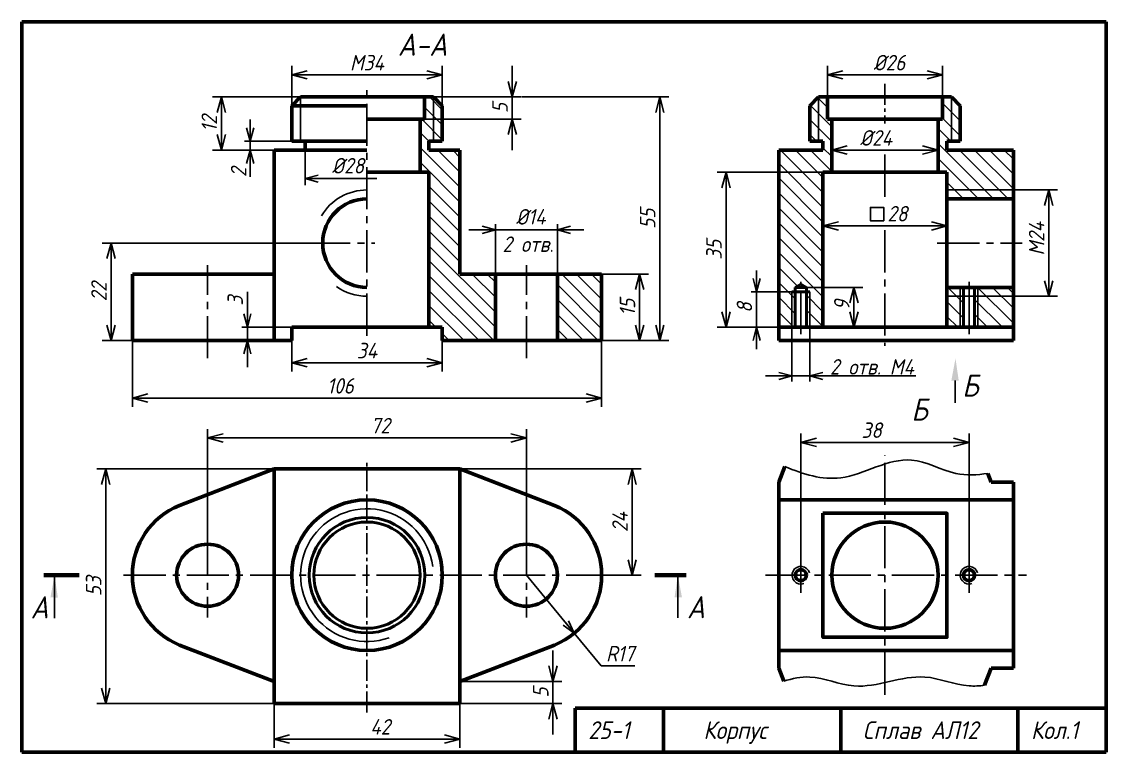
# Model space of a CAD drawing. Header units: millimetres. Extents: x -255 to 513, y 132 to 472.
# Drawn here: x -255 to -10, y 307 to 472 of the extents above; entities that cross this region are included whole.
import ezdxf

# ---------------------------------------------------------------- set-up
doc = ezdxf.new("R2010")
doc.units = ezdxf.units.MM
doc.header["$LTSCALE"] = 0.5
doc.linetypes.add('CENTER2', pattern=[28.575, 19.05, -3.175, 3.175, -3.175])
doc.linetypes.add('осевая2', pattern=[28.575, 19.05, -3.175, 3.175, -3.175])
doc.layers.get('Defpoints').update_dxf_attribs({"color": 5})
doc.styles.get("Standard").update_dxf_attribs({"font": 'isocpeui.ttf', "width": 0.9})
doc.dimstyles.new('Standart 1', dxfattribs={"dimtxt": 3.5, "dimasz": 3.5, "dimexe": 2, "dimexo": 0, "dimgap": 1, "dimtad": 1, "dimtoh": 1, "dimdec": 0, "dimtxsty": 'Standard', "dimblk": 'OPEN30', "dimcen": 2.5, "dimadec": 0, "dimazin": 0, "dimtfac": 1, "dimtdec": 0, "dimtmove": 0, "dimatfit": 3, "dimldrblk": 'DOTSMALL', "dimfxl": 0, "dimarcsym": 0})
pattern_1 = [(135, (11, -22), (-1.683798, -1.683798), [])]

# ---------------------------------------------------------------- blocks, each defined once
blk = doc.blocks.new('_Open30')
at = {"color": 0, "linetype": 'ByBlock', "lineweight": -2}
for p, q in [((-1, 0.268), (0, 0)), ((0, 0), (-1, -0.268)), ((0, 0), (-1, 0))]:
    blk.add_line(p, q, dxfattribs=at)
blk = doc.blocks.new('*D25')
at = {"color": 0, "lineweight": -2}
for p, q in [((-190.29, 422), (-236.8, 422)), ((-234.8, 418.5), (-234.8, 403.5)), ((-230, 400), (-236.8, 400))]:
    blk.add_line(p, q, dxfattribs=at)
at = {"layer": 'Defpoints', "color": 0}
for p in [(-190.29, 422), (-234.8, 400), (-230, 400)]:
    blk.add_point(p, dxfattribs=at)
at = {"color": 0, "lineweight": -2, "xscale": 3.5, "yscale": 3.5, "zscale": 3.5}
for p, rotation in [((-234.8, 422), 90), ((-234.8, 400), 270)]:
    blk.add_blockref('_Open30', p, dxfattribs=dict(at, rotation=rotation))
at = {"color": 0, "lineweight": -3, "insert": (-237.55, 411), "char_height": 3.5, "attachment_point": 5, "rotation": 90}
blk.add_mtext('22', dxfattribs=at)
blk = doc.blocks.new('_DotSmall')
at = {"color": 0, "linetype": 'ByBlock', "const_width": 0.5}
blk.add_lwpolyline([(-0.0625, 0, 1), (0.0625, 0, 1)], format="xyb", close=True, dxfattribs=at)
blk = doc.blocks.new('*D26')
at = {"color": 0, "lineweight": -2}
for p, q in [((-135, 326.5), (-135, 330)), ((-156, 323), (-133, 323)), ((-135, 318), (-135, 323)), ((-156, 318), (-133, 318)), ((-135, 314.5), (-135, 311))]:
    blk.add_line(p, q, dxfattribs=at)
at = {"layer": 'Defpoints', "color": 0}
for p in [(-156, 323), (-135, 323), (-156, 318)]:
    blk.add_point(p, dxfattribs=at)
at = {"color": 0, "lineweight": -2, "xscale": 3.5, "yscale": 3.5, "zscale": 3.5}
for p, rotation in [((-135, 323), 270), ((-135, 318), 90)]:
    blk.add_blockref('_Open30', p, dxfattribs=dict(at, rotation=rotation))
at = {"color": 0, "lineweight": -3, "insert": (-137.75, 320.5), "char_height": 3.5, "attachment_point": 5, "rotation": 90}
blk.add_mtext('5', dxfattribs=at)
blk = doc.blocks.new('*D27')
at = {"color": 0, "lineweight": -2}
for p, q in [((-198, 371), (-238, 371)), ((-236, 367.5), (-236, 321.5)), ((-198, 318), (-238, 318))]:
    blk.add_line(p, q, dxfattribs=at)
at = {"layer": 'Defpoints', "color": 0}
for p in [(-198, 371), (-236, 318), (-198, 318)]:
    blk.add_point(p, dxfattribs=at)
at = {"color": 0, "lineweight": -2, "xscale": 3.5, "yscale": 3.5, "zscale": 3.5}
for p, rotation in [((-236, 371), 90), ((-236, 318), 270)]:
    blk.add_blockref('_Open30', p, dxfattribs=dict(at, rotation=rotation))
at = {"color": 0, "lineweight": -3, "insert": (-238.75, 344.5), "char_height": 3.5, "attachment_point": 5, "rotation": 90}
blk.add_mtext('53', dxfattribs=at)
blk = doc.blocks.new('*D28')
at = {"color": 0, "lineweight": -2}
for p, q in [((-74, 438), (-97.88, 438)), ((-95.88, 434.5), (-95.88, 406.5)), ((-84, 403), (-97.88, 403))]:
    blk.add_line(p, q, dxfattribs=at)
at = {"layer": 'Defpoints', "color": 0}
for p in [(-74, 438), (-95.88, 403), (-84, 403)]:
    blk.add_point(p, dxfattribs=at)
at = {"color": 0, "lineweight": -2, "xscale": 3.5, "yscale": 3.5, "zscale": 3.5}
for p, rotation in [((-95.88, 438), 90), ((-95.88, 403), 270)]:
    blk.add_blockref('_Open30', p, dxfattribs=dict(at, rotation=rotation))
at = {"color": 0, "lineweight": -3, "insert": (-98.63, 420.5), "char_height": 3.5, "attachment_point": 5, "rotation": 90}
blk.add_mtext('35', dxfattribs=at)
blk = doc.blocks.new('*D29')
at = {"color": 0, "lineweight": -2}
for p, q in [((-74, 427.21), (-74, 423.89)), ((-46, 427.63), (-46, 423.89)), ((-49.5, 425.89), (-70.5, 425.89))]:
    blk.add_line(p, q, dxfattribs=at)
at = {"layer": 'Defpoints', "color": 0}
for p in [(-74, 427.21), (-46, 427.63), (-74, 425.89)]:
    blk.add_point(p, dxfattribs=at)
at = {"color": 0, "lineweight": -2, "xscale": 3.5, "yscale": 3.5, "zscale": 3.5, "rotation": 180}
blk.add_blockref('_Open30', (-74, 425.89), dxfattribs=at)
at = {"color": 0, "lineweight": -2, "xscale": 3.5, "yscale": 3.5, "zscale": 3.5}
blk.add_blockref('_Open30', (-46, 425.89), dxfattribs=at)
at = {"color": 0, "lineweight": -3, "insert": (-57.18, 428.64), "char_height": 3.5, "attachment_point": 5}
blk.add_mtext('28', dxfattribs=at)
blk = doc.blocks.new('*D30')
at = {"color": 0, "lineweight": -2}
for p, q in [((-72, 443), (-72, 445)), ((-51.5, 443), (-68.5, 443)), ((-48, 443), (-48, 441))]:
    blk.add_line(p, q, dxfattribs=at)
at = {"layer": 'Defpoints', "color": 0}
for p in [(-72, 443), (-72, 443), (-48, 443)]:
    blk.add_point(p, dxfattribs=at)
at = {"color": 0, "lineweight": -2, "xscale": 3.5, "yscale": 3.5, "zscale": 3.5, "rotation": 180}
blk.add_blockref('_Open30', (-72, 443), dxfattribs=at)
at = {"color": 0, "lineweight": -2, "xscale": 3.5, "yscale": 3.5, "zscale": 3.5}
blk.add_blockref('_Open30', (-48, 443), dxfattribs=at)
at = {"color": 0, "lineweight": -3, "insert": (-62, 445.75), "char_height": 3.5, "attachment_point": 5}
blk.add_mtext('%%c24', dxfattribs=at)
blk = doc.blocks.new('*D31')
at = {"color": 0, "lineweight": -2}
for p, q in [((-142, 455), (-108.85, 455)), ((-110.85, 451.5), (-110.85, 403.5)), ((-123, 400), (-108.85, 400))]:
    blk.add_line(p, q, dxfattribs=at)
at = {"layer": 'Defpoints', "color": 0}
for p in [(-142, 455), (-123, 400), (-110.85, 400)]:
    blk.add_point(p, dxfattribs=at)
at = {"color": 0, "lineweight": -2, "xscale": 3.5, "yscale": 3.5, "zscale": 3.5}
for p, rotation in [((-110.85, 455), 90), ((-110.85, 400), 270)]:
    blk.add_blockref('_Open30', p, dxfattribs=dict(at, rotation=rotation))
at = {"color": 0, "lineweight": -3, "insert": (-113.6, 427.5), "char_height": 3.5, "attachment_point": 5, "rotation": 90}
blk.add_mtext('55', dxfattribs=at)
blk = doc.blocks.new('*D32')
at = {"color": 0, "lineweight": -2}
for p, q in [((-144.19, 458.5), (-144.19, 462)), ((-162, 455), (-142.19, 455)), ((-144.19, 455), (-144.19, 450)), ((-164, 450), (-142.19, 450)), ((-144.19, 446.5), (-144.19, 443))]:
    blk.add_line(p, q, dxfattribs=at)
at = {"layer": 'Defpoints', "color": 0}
for p in [(-162, 455), (-164, 450), (-144.19, 450)]:
    blk.add_point(p, dxfattribs=at)
at = {"color": 0, "lineweight": -2, "xscale": 3.5, "yscale": 3.5, "zscale": 3.5}
for p, rotation in [((-144.19, 455), 270), ((-144.19, 450), 90)]:
    blk.add_blockref('_Open30', p, dxfattribs=dict(at, rotation=rotation))
at = {"color": 0, "lineweight": -3, "insert": (-146.94, 452.5), "char_height": 3.5, "attachment_point": 5, "rotation": 90}
blk.add_mtext('5', dxfattribs=at)
blk = doc.blocks.new('*D33')
at = {"color": 0, "lineweight": -2}
for p, q in [((-192, 455), (-211.88, 455)), ((-209.88, 451.5), (-209.88, 446.5)), ((-204.13, 443), (-211.88, 443))]:
    blk.add_line(p, q, dxfattribs=at)
at = {"layer": 'Defpoints', "color": 0}
for p in [(-192, 455), (-209.88, 443), (-204.13, 443)]:
    blk.add_point(p, dxfattribs=at)
at = {"color": 0, "lineweight": -2, "xscale": 3.5, "yscale": 3.5, "zscale": 3.5}
for p, rotation in [((-209.88, 455), 90), ((-209.88, 443), 270)]:
    blk.add_blockref('_Open30', p, dxfattribs=dict(at, rotation=rotation))
at = {"color": 0, "lineweight": -3, "insert": (-212.63, 449), "char_height": 3.5, "attachment_point": 5, "rotation": 90}
blk.add_mtext('12', dxfattribs=at)
blk = doc.blocks.new('*D34')
at = {"color": 0, "lineweight": -2}
for p, q in [((-194, 400), (-194, 392.97)), ((-160, 400), (-160, 392.97)), ((-190.5, 394.97), (-163.5, 394.97))]:
    blk.add_line(p, q, dxfattribs=at)
at = {"layer": 'Defpoints', "color": 0}
for p in [(-194, 400), (-160, 400), (-160, 394.97)]:
    blk.add_point(p, dxfattribs=at)
at = {"color": 0, "lineweight": -2, "xscale": 3.5, "yscale": 3.5, "zscale": 3.5, "rotation": 180}
blk.add_blockref('_Open30', (-194, 394.97), dxfattribs=at)
at = {"color": 0, "lineweight": -2, "xscale": 3.5, "yscale": 3.5, "zscale": 3.5}
blk.add_blockref('_Open30', (-160, 394.97), dxfattribs=at)
at = {"color": 0, "lineweight": -3, "insert": (-177, 397.72), "char_height": 3.5, "attachment_point": 5}
blk.add_mtext('34', dxfattribs=at)
blk = doc.blocks.new('*D35')
at = {"color": 0, "lineweight": -2}
for p, q in [((-124, 415), (-113.42, 415)), ((-115.42, 411.5), (-115.42, 403.5)), ((-124, 400), (-113.42, 400))]:
    blk.add_line(p, q, dxfattribs=at)
at = {"layer": 'Defpoints', "color": 0}
for p in [(-124, 415), (-124, 400), (-115.42, 400)]:
    blk.add_point(p, dxfattribs=at)
at = {"color": 0, "lineweight": -2, "xscale": 3.5, "yscale": 3.5, "zscale": 3.5}
for p, rotation in [((-115.42, 415), 90), ((-115.42, 400), 270)]:
    blk.add_blockref('_Open30', p, dxfattribs=dict(at, rotation=rotation))
at = {"color": 0, "lineweight": -3, "insert": (-118.17, 407.5), "char_height": 3.5, "attachment_point": 5, "rotation": 90}
blk.add_mtext('15', dxfattribs=at)
blk = doc.blocks.new('*D36')
at = {"color": 0, "lineweight": -2}
for p, q in [((-156, 371), (-115.1, 371)), ((-117.1, 350.5), (-117.1, 367.5)), ((-124, 347), (-115.1, 347))]:
    blk.add_line(p, q, dxfattribs=at)
at = {"layer": 'Defpoints', "color": 0}
for p in [(-156, 371), (-117.1, 371), (-124, 347)]:
    blk.add_point(p, dxfattribs=at)
at = {"color": 0, "lineweight": -2, "xscale": 3.5, "yscale": 3.5, "zscale": 3.5}
for p, rotation in [((-117.1, 371), 90), ((-117.1, 347), 270)]:
    blk.add_blockref('_Open30', p, dxfattribs=dict(at, rotation=rotation))
at = {"color": 0, "lineweight": -3, "insert": (-119.85, 359), "char_height": 3.5, "attachment_point": 5, "rotation": 90}
blk.add_mtext('24', dxfattribs=at)
blk = doc.blocks.new('*D37')
at = {"color": 0, "lineweight": -2}
for p, q in [((-213, 356.42), (-213, 380)), ((-141, 356.42), (-141, 380)), ((-209.5, 378), (-144.5, 378))]:
    blk.add_line(p, q, dxfattribs=at)
at = {"layer": 'Defpoints', "color": 0}
for p in [(-141, 378), (-213, 356.42), (-141, 356.42)]:
    blk.add_point(p, dxfattribs=at)
at = {"color": 0, "lineweight": -2, "xscale": 3.5, "yscale": 3.5, "zscale": 3.5, "rotation": 180}
blk.add_blockref('_Open30', (-213, 378), dxfattribs=at)
at = {"color": 0, "lineweight": -2, "xscale": 3.5, "yscale": 3.5, "zscale": 3.5}
blk.add_blockref('_Open30', (-141, 378), dxfattribs=at)
at = {"color": 0, "lineweight": -3, "insert": (-174, 380.77), "char_height": 3.5, "attachment_point": 5}
blk.add_mtext('72', dxfattribs=at)
blk = doc.blocks.new('*D38')
at = {"color": 0, "lineweight": -2}
for p, q in [((-194, 453), (-194, 462)), ((-160, 453), (-160, 462)), ((-163.5, 460), (-190.5, 460))]:
    blk.add_line(p, q, dxfattribs=at)
at = {"layer": 'Defpoints', "color": 0}
for p in [(-194, 460), (-194, 453), (-160, 453)]:
    blk.add_point(p, dxfattribs=at)
at = {"color": 0, "lineweight": -2, "xscale": 3.5, "yscale": 3.5, "zscale": 3.5, "rotation": 180}
blk.add_blockref('_Open30', (-194, 460), dxfattribs=at)
at = {"color": 0, "lineweight": -2, "xscale": 3.5, "yscale": 3.5, "zscale": 3.5}
blk.add_blockref('_Open30', (-160, 460), dxfattribs=at)
at = {"color": 0, "lineweight": -3, "insert": (-177, 462.75), "char_height": 3.5, "attachment_point": 5}
blk.add_mtext('M34', dxfattribs=at)
blk = doc.blocks.new('*D39')
at = {"color": 0, "lineweight": -2}
for p, q in [((-73, 455), (-73, 462)), ((-47, 455), (-47, 462)), ((-69.5, 460), (-50.5, 460))]:
    blk.add_line(p, q, dxfattribs=at)
at = {"layer": 'Defpoints', "color": 0}
for p in [(-47, 460), (-73, 455), (-47, 455)]:
    blk.add_point(p, dxfattribs=at)
at = {"color": 0, "lineweight": -2, "xscale": 3.5, "yscale": 3.5, "zscale": 3.5, "rotation": 180}
blk.add_blockref('_Open30', (-73, 460), dxfattribs=at)
at = {"color": 0, "lineweight": -2, "xscale": 3.5, "yscale": 3.5, "zscale": 3.5}
blk.add_blockref('_Open30', (-47, 460), dxfattribs=at)
at = {"color": 0, "lineweight": -3, "insert": (-59, 462.75), "char_height": 3.5, "attachment_point": 5}
blk.add_mtext('%%c26', dxfattribs=at)
blk = doc.blocks.new('*D40')
at = {"color": 0, "lineweight": -2}
for p, q in [((-198, 318), (-198, 308)), ((-156, 318), (-156, 308)), ((-194.5, 310), (-159.5, 310))]:
    blk.add_line(p, q, dxfattribs=at)
at = {"layer": 'Defpoints', "color": 0}
for p in [(-198, 318), (-156, 318), (-156, 310)]:
    blk.add_point(p, dxfattribs=at)
at = {"color": 0, "lineweight": -2, "xscale": 3.5, "yscale": 3.5, "zscale": 3.5, "rotation": 180}
blk.add_blockref('_Open30', (-198, 310), dxfattribs=at)
at = {"color": 0, "lineweight": -2, "xscale": 3.5, "yscale": 3.5, "zscale": 3.5}
blk.add_blockref('_Open30', (-156, 310), dxfattribs=at)
at = {"color": 0, "lineweight": -3, "insert": (-174, 312.75), "char_height": 3.5, "attachment_point": 5}
blk.add_mtext('42', dxfattribs=at)
blk = doc.blocks.new('*D41')
at = {"color": 0, "lineweight": -2}
for p, q in [((-230, 400), (-230, 385)), ((-124, 400), (-124, 385)), ((-127.5, 387), (-226.5, 387))]:
    blk.add_line(p, q, dxfattribs=at)
at = {"layer": 'Defpoints', "color": 0}
for p in [(-230, 400), (-124, 400), (-230, 387)]:
    blk.add_point(p, dxfattribs=at)
at = {"color": 0, "lineweight": -2, "xscale": 3.5, "yscale": 3.5, "zscale": 3.5, "rotation": 180}
blk.add_blockref('_Open30', (-230, 387), dxfattribs=at)
at = {"color": 0, "lineweight": -2, "xscale": 3.5, "yscale": 3.5, "zscale": 3.5}
blk.add_blockref('_Open30', (-124, 387), dxfattribs=at)
at = {"color": 0, "lineweight": -3, "insert": (-183, 389.75), "char_height": 3.5, "attachment_point": 5}
blk.add_mtext('106', dxfattribs=at)
blk = doc.blocks.new('*D69')
at = {"color": 0, "lineweight": -2}
for p, q in [((-77.75, 412), (-65, 412)), ((-67, 408.5), (-67, 406.5)), ((-78, 403), (-65, 403))]:
    blk.add_line(p, q, dxfattribs=at)
at = {"layer": 'Defpoints', "color": 0}
for p in [(-77.75, 412), (-78, 403), (-67, 403)]:
    blk.add_point(p, dxfattribs=at)
at = {"color": 0, "lineweight": -2, "xscale": 3.5, "yscale": 3.5, "zscale": 3.5}
for p, rotation in [((-67, 412), 90), ((-67, 403), 270)]:
    blk.add_blockref('_Open30', p, dxfattribs=dict(at, rotation=rotation))
at = {"color": 0, "lineweight": -3, "insert": (-69.75, 408), "char_height": 3.5, "attachment_point": 5, "rotation": 90}
blk.add_mtext('9', dxfattribs=at)
blk = doc.blocks.new('*D70')
at = {"color": 0, "lineweight": -2}
for p, q in [((-31, 434), (-21, 434)), ((-23, 413.5), (-23, 430.5)), ((-31, 410), (-21, 410))]:
    blk.add_line(p, q, dxfattribs=at)
at = {"layer": 'Defpoints', "color": 0}
for p in [(-31, 434), (-23, 434), (-31, 410)]:
    blk.add_point(p, dxfattribs=at)
at = {"color": 0, "lineweight": -2, "xscale": 3.5, "yscale": 3.5, "zscale": 3.5}
for p, rotation in [((-23, 434), 90), ((-23, 410), 270)]:
    blk.add_blockref('_Open30', p, dxfattribs=dict(at, rotation=rotation))
at = {"color": 0, "lineweight": -3, "insert": (-25.75, 423), "char_height": 3.5, "attachment_point": 5, "rotation": 90}
blk.add_mtext('M24', dxfattribs=at)
blk = doc.blocks.new('*D71')
at = {"color": 0, "lineweight": -2}
for p, q in [((-79, 351), (-79, 379)), ((-41, 351), (-41, 379)), ((-75.5, 377), (-44.5, 377))]:
    blk.add_line(p, q, dxfattribs=at)
at = {"layer": 'Defpoints', "color": 0}
for p in [(-41, 377), (-79, 351), (-41, 351)]:
    blk.add_point(p, dxfattribs=at)
at = {"color": 0, "lineweight": -2, "xscale": 3.5, "yscale": 3.5, "zscale": 3.5, "rotation": 180}
blk.add_blockref('_Open30', (-79, 377), dxfattribs=at)
at = {"color": 0, "lineweight": -2, "xscale": 3.5, "yscale": 3.5, "zscale": 3.5}
blk.add_blockref('_Open30', (-41, 377), dxfattribs=at)
at = {"color": 0, "lineweight": -3, "insert": (-63, 379.75), "char_height": 3.5, "attachment_point": 5}
blk.add_mtext('38', dxfattribs=at)

msp = doc.modelspace()

# ---------------------------------------------------------------- hatches: boundary and pattern name
at = {"lineweight": -3}
h = msp.add_hatch(dxfattribs=at)
h.set_pattern_fill('ANSI31', color=256, scale=0.75, angle=90, style=0)
h.set_pattern_definition(pattern_1)
h.paths.add_polyline_path([(-163, 443), (-163, 445), (-162, 445), (-162, 454.96), (-162.04, 455), (-164, 455), (-164, 450), (-165, 450), (-165, 438), (-163, 438), (-163, 403), (-160, 403), (-160, 400), (-148, 400), (-148, 415), (-156, 415), (-156, 443)])
h.paths.add_polyline_path([(-162, 445), (-160, 445), (-160, 452.96), (-162, 454.96)], flags=17)
h.paths.add_polyline_path([(-124, 414.27), (-124.73, 415), (-134, 415), (-134, 400.02), (-133.98, 400), (-124, 400)])
h = msp.add_hatch(dxfattribs=at)
h.set_pattern_fill('ANSI31', color=256, scale=0.75, angle=90, style=0)
h.set_pattern_definition(pattern_1)
h.paths.add_polyline_path([(-72, 450), (-73, 450), (-73, 454.86), (-73.14, 455), (-75, 455), (-75, 445), (-74, 445), (-74, 443), (-84, 443), (-84, 411), (-81, 411), (-80.25, 411), (-80.25, 412), (-79, 412.72), (-79, 412.72), (-77.75, 412), (-77.75, 411), (-76.99, 411), (-76.99, 403), (-74, 403), (-74, 438), (-72, 438)])
h.paths.add_polyline_path([(-75, 455), (-77, 453), (-77, 445), (-75, 445)])
h.paths.add_polyline_path([(-84, 403), (-81, 403), (-81, 411), (-84, 411)])
h.paths.add_polyline_path([(-76.99, 411), (-77.75, 411), (-77.75, 403.03), (-77.71, 403), (-76.99, 403)], flags=17)
h.paths.add_polyline_path([(-80.25, 411), (-81, 411), (-81, 403), (-80.25, 403)])
h = msp.add_hatch(dxfattribs=at)
h.set_pattern_fill('ANSI31', color=256, scale=0.75, angle=90, style=0)
h.set_pattern_definition(pattern_1)
h.paths.add_polyline_path([(-43, 453), (-45, 455), (-45, 445), (-43, 445)], flags=17)
h.paths.add_polyline_path([(-45, 455), (-47, 455), (-47, 450), (-48, 450), (-48, 438), (-46, 438), (-46, 434), (-31, 434), (-31, 443), (-46, 443), (-46, 445), (-45, 445)])
h.paths.add_polyline_path([(-31, 434), (-46, 434), (-46, 432), (-31, 432)])
h.paths.add_polyline_path([(-31, 412), (-39, 412), (-39, 410), (-31, 410)])
h.paths.add_polyline_path([(-43.01, 412), (-46, 412), (-46, 410), (-43.01, 410)])
h.paths.add_polyline_path([(-43.01, 410), (-46, 410), (-46, 403), (-43.01, 403)])
h.paths.add_polyline_path([(-31, 410), (-39, 410), (-39, 403), (-36, 403), (-31, 403)])
h.paths.add_polyline_path([(-39, 410), (-39.75, 410), (-39.75, 403), (-39, 403)])
h.paths.add_polyline_path([(-42.25, 410), (-43.01, 410), (-43.01, 403), (-42.25, 403)])
h.paths.add_polyline_path([(-42.25, 412), (-43.01, 412), (-43.01, 410), (-42.25, 410)])
h.paths.add_polyline_path([(-39, 412), (-39.75, 412), (-39.75, 410), (-39, 410)])

# ---------------------------------------------------------------- linework, layer by layer
at = {"color": 7, "lineweight": 60}
for p, q in [((-255, 307), (-255, 472)), ((-255, 472), (-10, 472)), ((-10, 472), (-10, 307)), ((-162, 455), (-160, 453)), ((-77, 453), (-75, 455)), ((-45, 455), (-43, 453)), ((-164, 450), (-177, 450)), ((-198, 400), (-198, 443)), ((-156, 415), (-156, 443)), ((-177, 438), (-163, 438)), ((-74, 403), (-74, 438)), ((-46, 438), (-74, 438)), ((-46, 438), (-46, 403)), ((-230, 400), (-230, 415)), ((-230, 415), (-198, 415)), ((-124, 415), (-156, 415)), ((-198, 318), (-198, 371)), ((-156, 318), (-156, 371)), ((-84, 368), (-84, 326)), ((-36, 368), (-31, 368)), ((-31, 368), (-31, 326)), ((-31, 364), (-84, 364)), ((-84, 330), (-31, 330)), ((-36, 326), (-31, 326)), ((-10, 317), (-130, 317)), ((-130, 317), (-130, 307)), ((-110, 317), (-110, 307)), ((-70, 317), (-70, 307)), ((-30, 317), (-30, 307)), ((-10, 307), (-255, 307))]:
    msp.add_line(p, q, dxfattribs=at)
at = {"color": 7, "linetype": 'осевая2', "lineweight": -3}
for p, q in [((-177, 401.08), (-177, 456.55)), ((-60, 442), (-60, 430.98)), ((-60, 424.91), (-60, 398.78)), ((-190.29, 422), (-175.25, 422)), ((-48.18, 422), (-29.03, 422)), ((-213, 396), (-213, 417)), ((-141, 396), (-141, 417)), ((-79, 401.41), (-79, 413.22)), ((-60, 320), (-60, 374)), ((-213, 356.42), (-213, 337.48)), ((-141, 356.42), (-141, 337.48)), ((-232, 347), (-122, 347)), ((-87, 347), (-28, 347))]:
    msp.add_line(p, q, dxfattribs=at)
at = {"color": 7, "linetype": 'осевая2', "lineweight": -3, "ltscale": 0.5}
for p, q in [((-60, 457.98), (-60, 449)), ((-177, 316), (-177, 373))]:
    msp.add_line(p, q, dxfattribs=at)
at = {"color": 7, "linetype": 'Continuous', "lineweight": 60}
for p, q in [((-192, 455), (-194, 453)), ((-162, 455), (-192, 455)), ((-73, 455), (-73, 450)), ((-47, 455), (-47, 450)), ((-194, 445), (-194, 453)), ((-194, 453), (-177, 453)), ((-160, 445), (-160, 453)), ((-77, 445), (-77, 453)), ((-43, 445), (-43, 453)), ((-165, 438), (-165, 450)), ((-47, 450), (-73, 450)), ((-72, 450), (-72, 438)), ((-48, 450), (-48, 438)), ((-191, 443), (-191, 445)), ((-163, 443), (-163, 445)), ((-163, 445), (-160, 445)), ((-77, 445), (-74, 445)), ((-74, 443), (-74, 445)), ((-46, 443), (-46, 445)), ((-46, 445), (-43, 445)), ((-198, 443), (-177, 443)), ((-163, 443), (-156, 443)), ((-84, 443), (-74, 443)), ((-84, 443), (-84, 400)), ((-46, 443), (-31, 443)), ((-31, 443), (-31, 400)), ((-148, 400), (-148, 415)), ((-134, 400), (-134, 415)), ((-124, 400), (-124, 415)), ((-194, 403), (-194, 400)), ((-160, 403), (-194, 403)), ((-160, 403), (-160, 400)), ((-84, 403), (-31, 403)), ((-230, 400), (-194, 400)), ((-124, 400), (-160, 400)), ((-84, 400), (-31, 400)), ((-198, 371), (-156, 371)), ((-156, 318), (-198, 318))]:
    msp.add_line(p, q, dxfattribs=at)
at = {"color": 7, "linetype": 'Continuous', "lineweight": -3}
for p, q in [((-192, 445), (-192, 455)), ((-162, 445), (-162, 455)), ((-75, 445), (-75, 455)), ((-45, 445), (-45, 455)), ((-203.4, 449.89), (-203.4, 437)), ((-194, 445), (-204.65, 445)), ((-198, 443), (-204.65, 443)), ((-191, 443), (-191, 435.3)), ((-188, 436.55), (-174.79, 436.55)), ((-204.03, 411), (-204.03, 394)), ((-194, 403), (-205.28, 403))]:
    msp.add_line(p, q, dxfattribs=at)
at = {"color": 7, "lineweight": 60, "ltscale": 3}
for p, q in [((-164, 455), (-164, 450)), ((-194, 445), (-177, 445)), ((-163, 438), (-163, 403))]:
    msp.add_line(p, q, dxfattribs=at)
at = {"color": 7}
for p, q in [((-162, 454.96), (-162.04, 455)), ((-160, 452.96), (-162, 454.96)), ((-73, 454.86), (-73.14, 455)), ((-46, 422.76), (-46, 410.76)), ((-124, 414.27), (-124.73, 415)), ((-79, 403), (-81, 403)), ((-77.71, 403), (-77.75, 403.03)), ((-72, 403), (-74, 403)), ((-46, 403), (-36, 403)), ((-46, 403), (-41, 403)), ((-41, 403), (-43, 403)), ((-133.98, 400), (-134, 400.02)), ((-31, 364), (-84, 364))]:
    msp.add_line(p, q, dxfattribs=at)
at = {"color": 7, "linetype": 'Continuous', "lineweight": 60, "ltscale": 3}
for p, q in [((-45, 455), (-75, 455)), ((-31, 432), (-46, 432)), ((-31, 412), (-46, 412)), ((-219.36, 362.77), (-198, 371)), ((-134.64, 362.77), (-156, 371)), ((-82.63, 371.54), (-84, 368)), ((-36.77, 370), (-36, 368)), ((-219.36, 331.23), (-198, 323)), ((-134.64, 331.23), (-156, 323)), ((-82.87, 323.06), (-84, 326)), ((-37.49, 322.14), (-36, 326))]:
    msp.add_line(p, q, dxfattribs=at)
at = {"color": 7, "lineweight": -3, "ltscale": 3}
msp.add_line((-191, 443), (-191, 435.07), dxfattribs=at)
at = {"color": 7, "lineweight": -3}
for p, q in [((-31, 434), (-46, 434)), ((-154, 425), (-128, 425)), ((-148, 415), (-148, 426.25)), ((-134, 415), (-134, 426.25)), ((-89, 415.78), (-89, 398.04)), ((-43.01, 403), (-43.01, 412)), ((-39, 403), (-39, 412)), ((-81, 411), (-90.25, 411)), ((-81, 403), (-81, 411)), ((-76.99, 403), (-76.99, 411)), ((-46, 410), (-31, 410)), ((-79, 403), (-93.9, 403)), ((-84, 403), (-90.25, 403)), ((-81, 403), (-81, 390.75)), ((-77, 403), (-77, 390.75)), ((-52.99, 392), (-87, 392)), ((-44.16, 390.94), (-44.17, 385.94)), ((-247.58, 346.96), (-247.58, 337.31)), ((-141, 347), (-130.17, 333.9)), ((-106.79, 347), (-106.79, 337.35)), ((-124.07, 326.52), (-130.17, 333.9)), ((-116.53, 326.52), (-124.07, 326.52))]:
    msp.add_line(p, q, dxfattribs=at)
at = {"color": 7, "lineweight": 50}
for p, q in [((-80.25, 412), (-79, 412.72)), ((-80.25, 412), (-80.25, 403)), ((-77.75, 412), (-80.25, 412)), ((-77.75, 412), (-79, 412.72)), ((-77.75, 412), (-77.75, 403)), ((-42.25, 412), (-42.25, 403)), ((-42.25, 412), (-39.75, 412)), ((-39.75, 412), (-39.75, 403)), ((-81, 411), (-77, 411))]:
    msp.add_line(p, q, dxfattribs=at)
at = {"color": 7, "linetype": 'CENTER2', "lineweight": -3, "ltscale": 10}
for p, q in [((-41, 401.41), (-41, 413.22)), ((-79, 351.61), (-79, 343)), ((-41, 351.12), (-41, 343))]:
    msp.add_line(p, q, dxfattribs=at)
at = {"color": 7, "lineweight": 80}
for p, q in [((-250, 346.98), (-242, 347)), ((-112, 347), (-104.89, 347))]:
    msp.add_line(p, q, dxfattribs=at)
at = {"color": 7, "linetype": 'Continuous', "ltscale": 3}
for p, q in [((-197.69, 347), (-197.69, 347)), ((-197.69, 347), (-197.69, 347)), ((-197.69, 347), (-197.69, 347)), ((-197.69, 347), (-197.69, 347)), ((-156.31, 347), (-156.31, 347)), ((-156.31, 347), (-156.31, 347)), ((-156.31, 347), (-156.31, 347)), ((-156.31, 347), (-156.31, 347))]:
    msp.add_line(p, q, dxfattribs=at)
at = {"color": 7, "lineweight": -3}
msp.add_lwpolyline([(-60.27, 427.06), (-63.27, 427.06), (-63.27, 430.06), (-60.27, 430.06)], close=True, dxfattribs=at)
at = {"color": 7, "lineweight": 60}
msp.add_lwpolyline([(-74, 361), (-46, 361), (-46, 333), (-74, 333)], close=True, dxfattribs=at)
for centre, radius in [((-177, 347), 17), ((-60, 347), 12), ((-213, 347), 7), ((-141, 347), 7), ((-79, 347), 1.25), ((-41, 347), 1.25)]:
    msp.add_circle(centre, radius, dxfattribs=at)
at = {"color": 7, "lineweight": 50}
for radius in [13.04, 12]:
    msp.add_circle((-177, 347), radius, dxfattribs=at)
at = {"color": 7, "lineweight": -3}
for centre, radius, start, end in [((-177, 422), 12, 90, 149.0362), ((-177, 422), 12, 235.008, 270), ((-177, 347), 15, 7.5946, 289.6538), ((-79, 347), 2, 14.7874, 289.3086), ((-41, 347), 2, 14.7874, 289.3086)]:
    msp.add_arc(centre, radius, start, end, dxfattribs=at)
at = {"color": 7, "lineweight": 60}
msp.add_arc((-177, 422), 10, 90, 270, dxfattribs=at)
at = {"color": 7, "linetype": 'Continuous', "lineweight": 60}
for centre, start, end in [((-213, 347), 111.9525, 248.0475), ((-141, 347), 291.9525, 68.0475)]:
    msp.add_arc(centre, 17, start, end, dxfattribs=at)
at = {"color": 7, "lineweight": -3}
for points, knots in [([(-82.63, 371.54), (-78.43, 369.79), (-68.89, 366.74), (-55.87, 375.83), (-45.02, 369.35), (-39.2, 369.56), (-36.77, 370)], [3.47463, 3.47463, 3.47463, 3.47463, 16.492423, 32.984845, 43.425152, 50.830978, 50.830978, 50.830978, 50.830978]), ([(-82.87, 323.06), (-80.91, 323.66), (-75.64, 324.8), (-65.11, 319.77), (-52.88, 326.16), (-43.2, 321.72), (-38.66, 321.98), (-37.49, 322.14)], [3.210879, 3.210879, 3.210879, 3.210879, 9.219544, 19.417583, 35.542099, 45.740138, 49.288582, 49.288582, 49.288582, 49.288582])]:
    msp.add_open_spline(points, degree=3, knots=knots, dxfattribs=at)
at = {"color": 7}
for points in [[(-43.33, 390.92), (-45, 390.95), (-44.07, 395.94)], [(-246.84, 341.95), (-248.51, 341.98), (-247.58, 346.96)]]:
    msp.add_solid(points, dxfattribs=at)
at = {"color": 7, "lineweight": -3}
msp.add_solid([(-107.52, 341.98), (-105.86, 342.02), (-106.79, 347)], dxfattribs=at)

# ---------------------------------------------------------------- block references
at = {"color": 7, "linetype": 'Continuous', "lineweight": -3, "xscale": 3, "yscale": 3, "zscale": 3}
for p, rotation in [((-203.4, 445), 270), ((-203.4, 443), 90), ((-191, 436.55), 180), ((-204.03, 403), 270), ((-204.03, 400), 90)]:
    msp.add_blockref('_Open30', p, dxfattribs=dict(at, rotation=rotation))
at = {"color": 7, "lineweight": -3, "xscale": 3, "yscale": 3, "zscale": 3}
for p in [(-148, 425), (-81, 392)]:
    msp.add_blockref('_Open30', p, dxfattribs=at)
at = {"color": 7, "lineweight": -3, "yscale": 3, "zscale": 3}
for p, xscale, rotation in [((-134, 425), 3, 180), ((-89, 411), 3, 270), ((-89, 403), 3, 90), ((-77, 392), 3, 180), ((-130.17, 333.9), 2.999999999999992, 309.585402214772)]:
    msp.add_blockref('_Open30', p, dxfattribs=dict(at, xscale=xscale, rotation=rotation))

# ---------------------------------------------------------------- texts
at = {"color": 7, "lineweight": -3, "width": 0.9}
for s, height, p in [('А-А', 5, (-170.03, 464.3)), ('2 отв. М4', 3.5, (-72.42, 392.3)), ('А', 5, (-252.98, 337.24)), ('А', 5, (-104.7, 337.28))]:
    msp.add_text(s, height=height, dxfattribs=at).set_placement(p)
at = {"color": 7, "lineweight": -3, "ltscale": 3, "width": 0.9}
msp.add_text('2 отв.', height=3.5, dxfattribs=at).set_placement((-146.37, 420))
at = {"color": 7, "width": 0.9}
for s, height, p in [('Б', 5, (-42.55, 387.33)), ('Б', 5, (-54.04, 381.91)), ('25-1', 4, (-127, 310)), ('Корпус', 4, (-101, 310)), ('Сплав АЛ12', 4, (-65, 310)), ('Кол.1', 4, (-27, 310))]:
    msp.add_text(s, height=height, dxfattribs=at).set_placement(p)
at = {"color": 7, "linetype": 'Continuous', "lineweight": -3, "insert": (-181.28, 439.47), "char_height": 3.5, "attachment_point": 5}
msp.add_mtext('%%C28', dxfattribs=at)
at = {"color": 7, "linetype": 'Continuous', "lineweight": -3, "char_height": 3.5, "attachment_point": 5, "rotation": 90}
for s, insert in [('2', (-206, 438)), ('\\A1;3', (-206.78, 409))]:
    msp.add_mtext(s, dxfattribs=dict(at, insert=insert))
at = {"color": 7, "lineweight": -3, "char_height": 3.5, "attachment_point": 5}
for s, insert in [('%%c14', (-140, 427.93)), ('R17', (-119.8, 329.27))]:
    msp.add_mtext(s, dxfattribs=dict(at, insert=insert))
at = {"color": 7, "lineweight": -3, "insert": (-91.75, 407.44), "char_height": 3.5, "attachment_point": 5, "rotation": 90}
msp.add_mtext('8', dxfattribs=at)

# ---------------------------------------------------------------- dimensions: what is measured, and where the dimension line sits
at = {"color": 7, "lineweight": -3}
for base, p1, p2, text, picture, middle in [((-194, 460), (-160, 453), (-194, 453), 'M34', '*D38', (-177, 460)), ((-47, 460), (-73, 455), (-47, 455), '%%c26', '*D39', (-59, 460))]:
    dim = msp.add_linear_dim(base=base, p1=p1, p2=p2, text=text, dimstyle='Standart 1', override={"dimtxsty": 'Standard'}, dxfattribs=at)
    dim.commit()
    dim.dimension.update_dxf_attribs({"geometry": picture, "text_midpoint": middle, "dimtype": 160})
at = {"color": 7, "lineweight": -3, "ltscale": 3}
for base, p1, p2, picture, middle in [((-144.19, 450), (-162, 455), (-164, 450), '*D32', (-146.94, 452.5)), ((-209.88, 443), (-192, 455), (-204.13, 443), '*D33', (-212.63, 449)), ((-110.85, 400), (-142, 455), (-123, 400), '*D31', (-113.6, 427.5)), ((-115.42, 400), (-124, 415), (-124, 400), '*D35', (-118.17, 407.5)), ((-236, 318), (-198, 371), (-198, 318), '*D27', (-238.75, 344.5)), ((-117.1, 371), (-124, 347), (-156, 371), '*D36', (-119.85, 359)), ((-135, 323), (-156, 318), (-156, 323), '*D26', (-137.75, 320.5))]:
    dim = msp.add_linear_dim(base=base, p1=p1, p2=p2, angle=90, dimstyle='Standart 1', override={"dimtxsty": 'Standard'}, dxfattribs=at)
    dim.commit()
    dim.dimension.update_dxf_attribs({"geometry": picture, "text_midpoint": middle})
dim = msp.add_linear_dim(base=(-72, 443), p1=(-48, 443), p2=(-72, 443), angle=180, text='%%c24', dimstyle='Standart 1', override={"dimtxsty": 'Standard'}, dxfattribs=at)
dim.commit()
dim.dimension.update_dxf_attribs({"geometry": '*D30', "text_midpoint": (-62, 443), "dimtype": 160})
at = {"color": 7, "lineweight": -3}
for base, p1, p2, angle, picture, middle in [((-95.88, 403), (-74, 438), (-84, 403), 90, '*D28', (-95.88, 420.5)), ((-74, 425.89), (-46, 427.63), (-74, 427.21), 180, '*D29', (-57.18, 425.89)), ((-234.8, 400), (-190.29, 422), (-230, 400), 90, '*D25', (-234.8, 411)), ((-67, 403), (-77.75, 412), (-78, 403), 90, '*D69', (-67, 408))]:
    dim = msp.add_linear_dim(base=base, p1=p1, p2=p2, angle=angle, dimstyle='Standart 1', override={"dimtxsty": 'Standard'}, dxfattribs=at)
    dim.commit()
    dim.dimension.update_dxf_attribs({"geometry": picture, "text_midpoint": middle, "dimtype": 160})
dim = msp.add_linear_dim(base=(-23, 434), p1=(-31, 410), p2=(-31, 434), angle=90, text='M24', dimstyle='Standart 1', override={"dimtxsty": 'Standard'}, dxfattribs=at)
dim.commit()
dim.dimension.update_dxf_attribs({"geometry": '*D70', "text_midpoint": (-23, 423), "dimtype": 160})
for base, p1, p2, picture, middle in [((-230, 387), (-124, 400), (-230, 400), '*D41', (-183, 387)), ((-141, 378), (-213, 356.42), (-141, 356.42), '*D37', (-174, 378)), ((-41, 377), (-79, 351), (-41, 351), '*D71', (-63, 377)), ((-156, 310), (-198, 318), (-156, 318), '*D40', (-174, 310))]:
    dim = msp.add_linear_dim(base=base, p1=p1, p2=p2, dimstyle='Standart 1', override={"dimtxsty": 'Standard'}, dxfattribs=at)
    dim.commit()
    dim.dimension.update_dxf_attribs({"geometry": picture, "text_midpoint": middle, "dimtype": 160})
at = {"color": 7, "lineweight": -3, "ltscale": 3}
dim = msp.add_linear_dim(base=(-160, 394.97), p1=(-194, 400), p2=(-160, 400), dimstyle='Standart 1', override={"dimtxsty": 'Standard'}, dxfattribs=at)
dim.commit()
dim.dimension.update_dxf_attribs({"geometry": '*D34', "text_midpoint": (-177, 397.72)})

doc.saveas('drawing.dxf')
